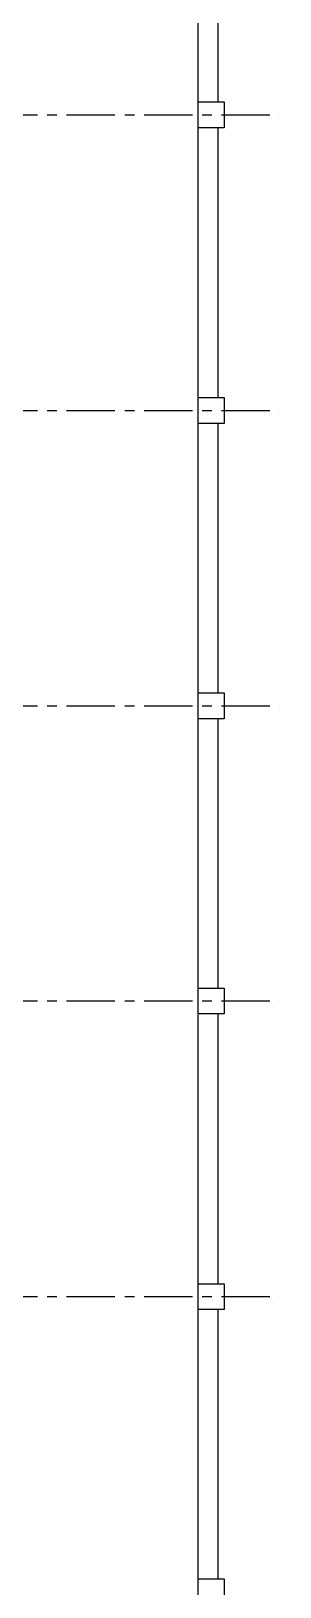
# Model space of a CAD drawing. Extents: x 348043 to 758301, y 133827 to 256568.
# Drawn here: x 593167 to 596056, y 162156 to 180206 of the extents above; entities that cross this region are included whole.
import ezdxf

# ---------------------------------------------------------------- set-up
doc = ezdxf.new("R2010")
doc.units = 0
doc.header["$LTSCALE"] = 900
doc.header["$MEASUREMENT"] = 0
doc.linetypes.add('CENTER', pattern=[2, 1.25, -0.25, 0.25, -0.25])
doc.layers.add('COL', color=6, linetype='CONTINUOUS', lineweight=25)
doc.layers.add('door', color=163, linetype='CONTINUOUS')

msp = doc.modelspace()

# ---------------------------------------------------------------- linework, layer by layer
at = {"layer": 'COL'}
for points in [[(595407.8, 179083.4), (595107.8, 179083.4), (595107.8, 179383.4), (595407.8, 179383.4)], [(595407.8, 179083.4), (595107.8, 179083.4), (595107.8, 179383.4), (595407.8, 179383.4)], [(595407.8, 175653.4), (595107.8, 175653.4), (595107.8, 175953.4), (595407.8, 175953.4)], [(595407.8, 172228.4), (595107.8, 172228.4), (595107.8, 172528.4), (595407.8, 172528.4)], [(595407.8, 168803.4), (595107.8, 168803.4), (595107.8, 169103.4), (595407.8, 169103.4)], [(595407.8, 165373.4), (595107.8, 165373.4), (595107.8, 165673.4), (595407.8, 165673.4)], [(595407.8, 161948.4), (595107.8, 161948.4), (595107.8, 162248.4), (595407.8, 162248.4)]]:
    msp.add_lwpolyline(points, close=True, dxfattribs=at)
at = {"layer": 'door', "color": 3, "ltscale": 1.25}
for p, q in [((595107.8, 179383.4), (595107.8, 184103.4)), ((595337.8, 179383.4), (595337.8, 184103.4)), ((595107.8, 175953.4), (595107.8, 179078.4)), ((595337.8, 175953.4), (595337.8, 179078.4)), ((595107.8, 172528.4), (595107.8, 175653.4)), ((595337.8, 172528.4), (595337.8, 175653.4)), ((595107.8, 169103.4), (595107.8, 172228.4)), ((595337.8, 169103.4), (595337.8, 172228.4)), ((595107.8, 165673.4), (595107.8, 168798.4)), ((595337.8, 165673.4), (595337.8, 168798.4)), ((595107.8, 162248.4), (595107.8, 165373.4)), ((595337.8, 162248.4), (595337.8, 165373.4))]:
    msp.add_line(p, q, dxfattribs=at)
at = {"layer": 'door', "linetype": 'CENTER', "ltscale": 0.5}
for p, q in [((583678.2, 179233.4), (596055.8, 179233.4)), ((583678.2, 179233.4), (596055.8, 179233.4)), ((583678.2, 175803.4), (596055.8, 175803.4)), ((583678.2, 172378.4), (596055.8, 172378.4)), ((583678.2, 168953.4), (596055.8, 168953.4)), ((583678.2, 165523.4), (596055.8, 165523.4))]:
    msp.add_line(p, q, dxfattribs=at)

doc.saveas('drawing.dxf')
